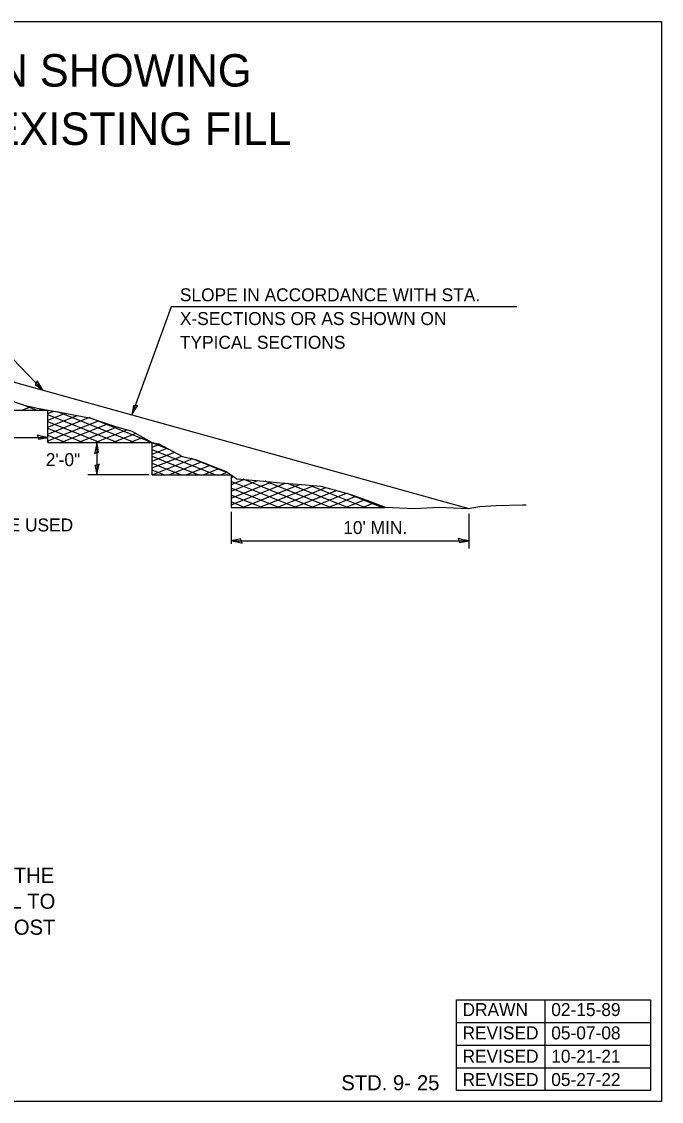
# Model space of a CAD drawing. Extents: x 100 to 888, y 575 to 1075.
# Drawn here: x 591 to 888, y 575 to 1075 of the extents above; entities that cross this region are included whole.
import ezdxf

# ---------------------------------------------------------------- set-up
doc = ezdxf.new("R2010")
doc.units = 0
for name, color, linetype in [('Sheets_General Details', 7, 'Continuous'), ('Sheets_Major Grid', 7, 'Continuous'), ('Sheets_Minor Grid Horizontal', 7, 'Continuous')]:
    doc.layers.add(name, color=color, linetype=linetype)

msp = doc.modelspace()

# ---------------------------------------------------------------- linework, layer by layer
at = {"layer": 'Sheets_General Details'}
for p, q in [((600.97, 904.34), (535.35, 972.11)), ((660.38, 942.86), (642.15, 892.85)), ((820.49, 942.86), (660.38, 942.86)), ((552.99, 917.58), (798.29, 849.55)), ((539.72, 895.08), (603.27, 895.08)), ((603.27, 880.08), (603.27, 895.08)), ((539.72, 882.43), (603.27, 882.43)), ((603.27, 880.08), (625.3, 880.08)), ((614.72, 880.08), (651.5, 880.08)), ((625.88, 880.08), (625.88, 865.08)), ((651.5, 865.08), (651.5, 880.08)), ((649.95, 865.08), (621.8, 865.08)), ((651.5, 865.08), (688.2, 865.08)), ((688.2, 865.08), (688.2, 850.08)), ((688.2, 850.08), (759.49, 850.08)), ((688.2, 848.02), (688.2, 833.17)), ((798.29, 847.05), (798.29, 831.01)), ((688.2, 834.59), (798.29, 834.59))]:
    msp.add_line(p, q, dxfattribs=at)
for points in [[(598.24, 908.65), (597.83, 907.69), (597.28, 906.94), (598.92, 905.83), (600.97, 904.34), (599.46, 906.59)], [(644.84, 897.19), (643.8, 897.14), (642.88, 897.31), (642.6, 895.35), (642.15, 892.85), (643.51, 895.19)], [(598.27, 883.47), (598.67, 882.51), (598.83, 881.59), (600.77, 881.99), (603.27, 882.43), (600.6, 882.91)], [(624.83, 875.08), (625.79, 875.49), (626.71, 875.64), (626.31, 877.58), (625.88, 880.08), (625.39, 877.41)], [(626.92, 870.08), (625.96, 869.67), (625.04, 869.51), (625.44, 867.58), (625.88, 865.08), (626.36, 867.75)], [(693.19, 833.55), (692.79, 834.51), (692.63, 835.43), (690.7, 835.03), (688.2, 834.59), (690.86, 834.11)], [(793.29, 835.64), (793.7, 834.68), (793.86, 833.76), (795.79, 834.16), (798.29, 834.59), (795.62, 835.08)]]:
    msp.add_lwpolyline(points, close=True, dxfattribs=at)
for points in [[(574.85, 903.25), (592.2, 897.33), (598.31, 895.97), (611.14, 893.66), (622.48, 891.59), (634.05, 887.69), (634.05, 887.69), (642.1, 885.28), (651.5, 880.08), (654.7, 879.42), (665.64, 873.65), (671.65, 872.22), (685.85, 866.71), (690.72, 863.32), (703.22, 862.26), (709.15, 861.63), (720.74, 860.59), (729.76, 859.82), (743.11, 856.2), (751.02, 853.44), (759.46, 850.09)], [(591.12, 895.08), (595.12, 896.68)], [(597.8, 895.08), (592.14, 897.34)], [(599.07, 895.08), (600.63, 895.7)], [(603.27, 893.57), (605.86, 894.61)], [(603.27, 890.39), (611.34, 893.62)], [(635.31, 880.08), (603.27, 892.89)], [(603.27, 887.21), (616.81, 892.63)], [(603.27, 884.03), (622.28, 891.63)], [(603.27, 880.85), (626.63, 890.19)], [(643.26, 880.08), (607.78, 894.27)], [(651.21, 880.08), (622.38, 891.61)], [(627.35, 880.08), (603.27, 889.71)], [(619.4, 880.08), (603.27, 886.53)], [(609.3, 880.08), (630.95, 888.74)], [(617.26, 880.08), (635.33, 887.31)], [(625.21, 880.08), (639.87, 885.95)], [(611.44, 880.08), (603.27, 883.35)], [(603.49, 880.08), (603.27, 880.17)], [(621.4, 881.74), (621.52, 881.78)], [(625.21, 880.08), (625.85, 880.33)], [(633.17, 880.08), (643.81, 884.33)], [(635.31, 880.08), (635.31, 880.08)], [(641.12, 880.08), (647.15, 882.49)], [(649.08, 880.08), (650.48, 880.64)], [(660.48, 876.37), (651.5, 879.96)], [(651.5, 877.87), (655, 879.27)], [(651.5, 874.68), (658.43, 877.45)], [(680.76, 865.08), (651.5, 876.78)], [(651.5, 871.5), (661.86, 875.64)], [(651.5, 868.32), (665.29, 873.83)], [(672.8, 865.08), (651.5, 873.6)], [(651.5, 865.14), (670.12, 872.58)], [(664.85, 865.08), (651.5, 870.42)], [(659.31, 865.08), (674.45, 871.13)], [(687.49, 865.57), (669.7, 872.68)], [(656.9, 865.08), (651.5, 867.24)], [(667.26, 865.08), (678.49, 869.57)], [(675.22, 865.08), (682.52, 868)], [(683.17, 865.08), (686.36, 866.35)], [(688.2, 863.91), (689.27, 864.33)], [(688.2, 860.72), (694, 863.04)], [(688.2, 857.54), (700.57, 862.49)], [(718.26, 850.08), (688.2, 862.11)], [(688.2, 854.36), (706.95, 861.86)], [(688.2, 851.18), (713.37, 861.25)], [(693.4, 850.08), (719.87, 860.67)], [(726.21, 850.08), (693.75, 863.07)], [(726.42, 860.11), (701.35, 850.08)], [(734.16, 850.08), (703.88, 862.19)], [(742.12, 850.08), (714.43, 861.15)], [(750.07, 850.08), (724.62, 860.26)], [(710.31, 850.08), (688.2, 858.92)], [(702.35, 850.08), (688.2, 855.74)], [(709.31, 850.08), (732.09, 859.19)], [(717.26, 850.08), (736.83, 857.91)], [(725.21, 850.08), (741.57, 856.62)], [(733.17, 850.08), (745.98, 855.2)], [(758.03, 850.08), (741.89, 856.53)], [(694.4, 850.08), (688.2, 852.56)], [(741.12, 850.08), (750.22, 853.72)], [(749.08, 850.08), (754.26, 852.15)], [(757.03, 850.08), (758.26, 850.57)], [(759.46, 850.09), (772.98, 849.47), (784.53, 850.22), (797.84, 849.47), (803.37, 850.47), (810.9, 850.98), (823.21, 851.23), (824.79, 851.23)]]:
    msp.add_lwpolyline(points, dxfattribs=at)
at = {"layer": 'Sheets_Major Grid'}
msp.add_lwpolyline([(100, 1075), (887.5, 1075), (887.5, 575), (100, 575)], close=True, dxfattribs=at)
at = {"layer": 'Sheets_Minor Grid Horizontal'}
for p, q in [((833.61, 580), (833.61, 622)), ((792.5, 611.5), (882.5, 611.5)), ((792.5, 601), (882.5, 601)), ((792.5, 590.5), (882.5, 590.5))]:
    msp.add_line(p, q, dxfattribs=at)
msp.add_lwpolyline([(882.5, 580), (792.5, 580), (792.5, 622), (882.5, 622)], close=True, dxfattribs=at)

# ---------------------------------------------------------------- texts
at = {"layer": 'Sheets_General Details'}
for s, height, p in [('TYPICAL CROSS SECTION SHOWING', 15, (338.69, 1044.91)), ('STEP CONSTRUCTION ON EXISTING FILL', 15, (315.95, 1017.91)), ('SLOPE IN ACCORDANCE WITH STA.', 6, (664.4, 945.49)), ('X-SECTIONS OR AS SHOWN ON', 6, (664.4, 934.49)), ('TYPICAL SECTIONS', 6, (664.4, 923.49)), ('2\'-0"', 6, (602.24, 869.16)), ('HALF SECTION TO BE USED', 6, (505.7, 838.92)), ("10' MIN.", 6, (740.09, 837.72)), ('THAT THE REQUIREMENT THAT STEPS SHALL BE CUT INTO THE EXISTING SLOPE BEFORE THE ', 7, (170.32, 676.17)), ('CONTRUCTION OF THE EXISTING EMBANKMENT IS STARTED SHALL NOT APPLY.  MATERIAL TO ', 7, (170.32, 664.17)), ('BE REMOVED AND REPLACED IN THE EMBANKMENT IN ACCORDANCE WITH ART. 205.04.  COST ', 7, (170.32, 652.17))]:
    msp.add_text(s, height=height, dxfattribs=at).set_placement(p)
at = {"layer": 'Sheets_Minor Grid Horizontal'}
for s, height, p in [('DRAWN', 6, (795.35, 614.52)), ('02-15-89', 6, (836.46, 614.52)), ('REVISED', 6, (795.35, 603.72)), ('05-07-08', 6, (836.46, 603.72)), ('REVISED', 6, (795.35, 592.92)), ('10-21-21', 6, (836.46, 592.92)), ('STD. 9-', 7, (739.19, 580.14)), ('25 ', 7, (774.23, 580.14)), ('REVISED', 6, (795.35, 582.12)), ('05-27-22', 6, (836.46, 582.12))]:
    msp.add_text(s, height=height, dxfattribs=at).set_placement(p)

doc.saveas('drawing.dxf')
